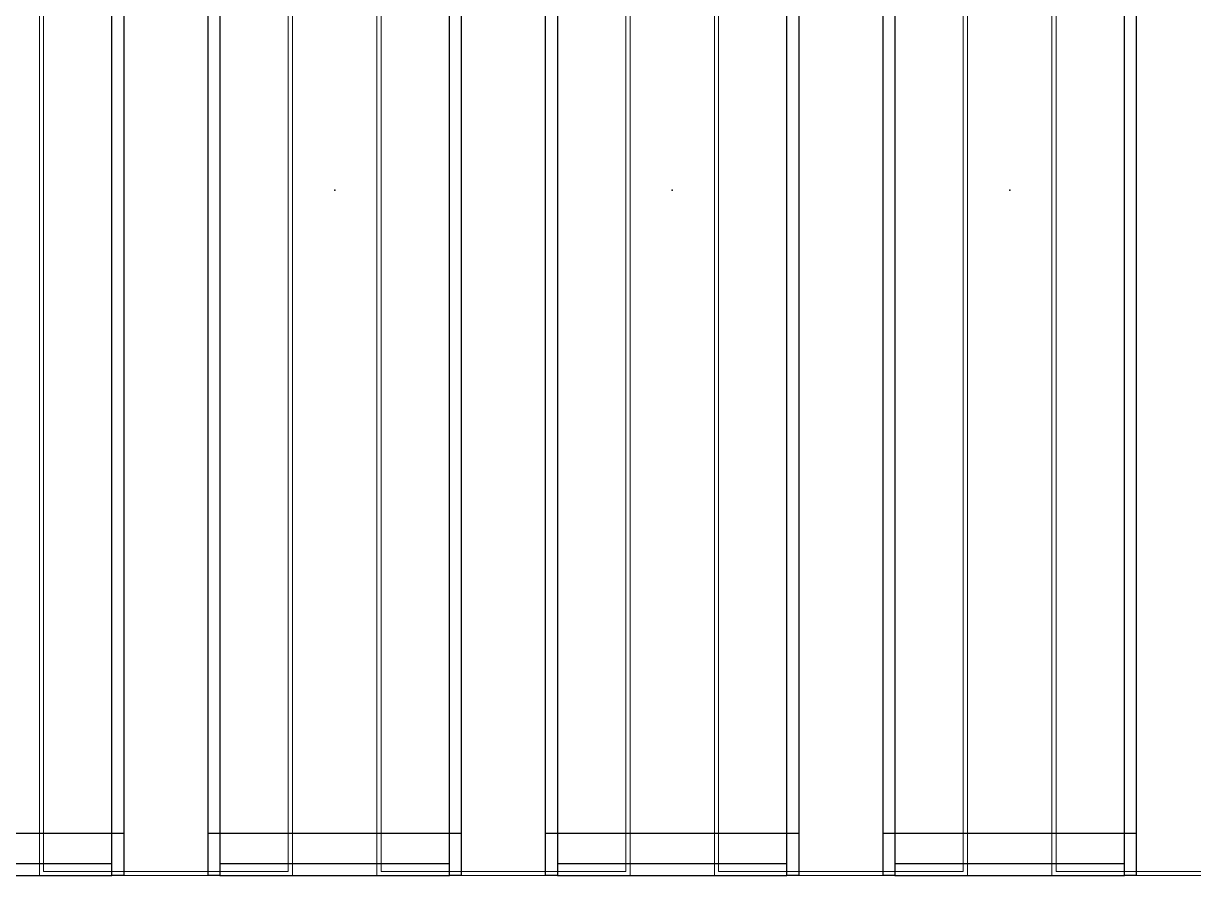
# Model space of a CAD drawing. Header units: millimetres. Extents: x 813027 to 1148939, y -931049 to -10.
# Drawn here: x 911771 to 913158, y -109560 to -108550 of the extents above; entities that cross this region are included whole.
import ezdxf

# ---------------------------------------------------------------- set-up
doc = ezdxf.new("R2010")
doc.units = ezdxf.units.MM
doc.layers.add('A-GLAZ-CURT', color=2, linetype='Continuous', lineweight=9)
doc.layers.add('A11_ALU.SOLID SHEET', color=7, linetype='Continuous')

# ---------------------------------------------------------------- blocks, each defined once
blk = doc.blocks.new('DPA_CP_Metal Ceiling Panel - Vertical Panel with Gap-23421451-4160 - LOWER PLATFORM LEVEL - REFLECTED CEILING GENERAL PLAN')
at = {"layer": 'A-GLAZ-CURT'}
for p, q in [((914196.3, -107941.8), (914196.3, -109561.8)), ((914496.3, -107941.8), (914196.3, -107941.8)), ((914196.3, -109561.8), (914196.3, -107941.8)), ((914196.3, -107941.8), (914496.3, -107941.8)), ((914196.3, -107941.8), (914196.3, -109561.8)), ((914496.3, -107941.8), (914196.3, -107941.8)), ((914496.3, -107941.8), (914196.3, -107941.8)), ((914196.3, -107941.8), (914196.3, -109561.8)), ((914196.3, -109561.8), (914196.3, -107941.8)), ((914196.3, -107941.8), (914496.3, -107941.8)), ((914201.3, -109556.8), (914201.3, -107946.8)), ((914491.3, -107946.8), (914201.3, -107946.8)), ((914491.3, -107946.8), (914491.3, -109556.8)), ((914496.3, -107941.8), (914496.3, -109561.8)), ((914496.3, -107941.8), (914496.3, -109561.8)), ((914496.3, -109561.8), (914496.3, -107941.8)), ((914496.3, -109561.8), (914496.3, -107941.8)), ((914496.3, -107941.8), (914496.3, -109561.8)), ((914491.3, -109556.8), (914201.3, -109556.8)), ((914496.3, -109561.8), (914196.3, -109561.8)), ((914496.3, -109561.8), (914196.3, -109561.8)), ((914196.3, -109561.8), (914496.3, -109561.8)), ((914196.3, -109561.8), (914496.3, -109561.8)), ((914496.3, -109561.8), (914196.3, -109561.8))]:
    blk.add_line(p, q, dxfattribs=at)
blk = doc.blocks.new('C-2-PP21-AR-4160-01-B_20250829-084021_EXCL')
at = {"layer": 'A-GLAZ-CURT'}
for p in [(-1049496.3, 105341.8), (-1049096.3, 105341.8), (-1048696.3, 105341.8), (-1048296.3, 105341.8)]:
    blk.add_blockref('DPA_CP_Metal Ceiling Panel - Vertical Panel with Gap-23421451-4160 - LOWER PLATFORM LEVEL - REFLECTED CEILING GENERAL PLAN', p, dxfattribs=at)
blk = doc.blocks.new('*U514')
for p, q in [((-762.8, -2550), (-762.8, -2250)), ((-762.8, -2950), (-762.8, -2650)), ((-762.8, -3350), (-762.8, -3050)), ((-762.8, -3750), (-762.8, -3450))]:
    blk.add_line(p, q)
for p in [(0, -2800), (0, -3200), (0, -3600)]:
    blk.add_point(p)
at = {"layer": 'A11_ALU.SOLID SHEET', "color": 0}
for points in [[(-812.5, -2536), (-798.5, -2536), (-798.5, -2264), (-812.5, -2264)], [(-812.5, -2536), (812.5, -2536), (812.5, -2550), (-812.5, -2550)], [(-812.5, -2650), (812.5, -2650), (812.5, -2664), (-812.5, -2664)], [(-812.5, -2936), (-798.5, -2936), (-798.5, -2664), (-812.5, -2664)], [(-812.5, -2936), (812.5, -2936), (812.5, -2950), (-812.5, -2950)], [(-812.5, -3050), (812.5, -3050), (812.5, -3064), (-812.5, -3064)], [(-812.5, -3336), (-798.5, -3336), (-798.5, -3064), (-812.5, -3064)], [(-812.5, -3336), (812.5, -3336), (812.5, -3350), (-812.5, -3350)], [(-812.5, -3450), (812.5, -3450), (812.5, -3464), (-812.5, -3464)], [(-812.5, -3736), (-798.5, -3736), (-798.5, -3464), (-812.5, -3464)], [(-812.5, -3736), (812.5, -3736), (812.5, -3750), (-812.5, -3750)]]:
    blk.add_lwpolyline(points, close=True, dxfattribs=at)
blk = doc.blocks.new('C-2-PP21-AR-4160-01-B_20250829-084416_NEWCL')
at = {"rotation": 90}
blk.add_blockref('*U514', (-137750, -3407.5), dxfattribs=at)

msp = doc.modelspace()

# ---------------------------------------------------------------- block references
msp.add_blockref('C-2-PP21-AR-4160-01-B_20250829-084021_EXCL', (1047090, -105340))

# ---------------------------------------------------------------- next in the draw order: block references
msp.add_blockref('C-2-PP21-AR-4160-01-B_20250829-084416_NEWCL', (1047090, -105340))

doc.saveas('drawing.dxf')
